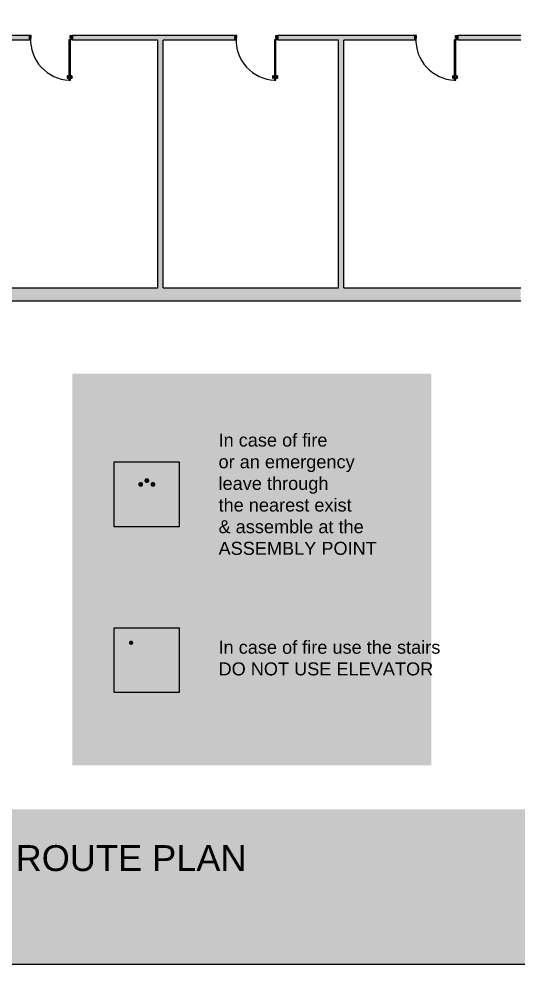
# Model space of a CAD drawing. Header units: metres. Extents: x 5231.1 to 5275.7, y -3151.4 to -3108.9.
# Drawn here: x 5242.65 to 5254.18, y -3151.35 to -3129.52 of the extents above; entities that cross this region are included whole.
import ezdxf

# ---------------------------------------------------------------- set-up
doc = ezdxf.new("R2010")
doc.units = ezdxf.units.M
for name, pattern in [('Page Lines', [0]), ('Style', [0]), ('Style Black Lines', [0]), ('Style Grey Lines', [0]), ('Style_2', [0]), ('Style_3', [0])]:
    doc.linetypes.add(name, pattern=pattern)
for name, color, linetype, true_color in [('Building', 7, 'Continuous', 0xfabd88), ('Imported blocks', 7, 'Continuous', 0xc57dd9), ('New Layer_1', 7, 'Continuous', 0xca387c)]:
    doc.layers.add(name, color=color, linetype=linetype, true_color=true_color)
doc.styles.add('Grey Text', font='', dxfattribs={"height": 0.3})
doc.styles.add('Style', font='', dxfattribs={"height": 0.3})
doc.styles.get('Grey Text').set_extended_font_data('arial')
doc.styles.get('Style').set_extended_font_data('arial')

# ---------------------------------------------------------------- blocks, each defined once
blk = doc.blocks.new('Assembly point')
at = {"layer": 'Imported blocks', "transparency": 33554483}
for points in [[(-0.1663377549913203, 0.1663377549913203), (0.1663377549913203, 0.1663377549913203), (0.1663377549913203, -0.1663377549913193), (-0.1663377549913203, -0.1663377549913193), (-0.1663377549913203, 0.1663377549913203)], [(-0.1346605088975703, 0.1353403727213554), (-0.1280754937065976, 0.1419304741753476), (-0.0872158474392345, 0.1010742187500009), (-0.0872158474392345, 0.1419304741753476), (-0.06943427191840237, 0.1241387261284726), (-0.06943427191840237, 0.07010565863715329), (-0.1234571668836797, 0.07010565863715329), (-0.1412590874565976, 0.08789740668402829), (-0.1004062228732619, 0.08789740668402829), (-0.1412590874565976, 0.1287519666883682), (-0.1346605088975703, 0.1353403727213554)], [(0.1346672905815976, 0.1353403727213554), (0.1412523057725703, 0.1287519666883682), (0.1003994411892381, 0.08789740668402829), (0.1412523057725703, 0.08789740668402829), (0.1234571668836797, 0.07010565863715329), (0.06942070855034763, 0.07010565863715329), (0.06942070855034763, 0.1241387261284726), (0.08721584743923813, 0.1419304741753476), (0.08721584743923813, 0.1010742187500009), (0.1280754937065976, 0.1419304741753476), (0.1346672905815976, 0.1353403727213554)], [(-0.1346605088975703, -0.1353403727213527), (-0.1412590874565976, -0.1287519666883672), (-0.1004062228732619, -0.08789740668402737), (-0.1412590874565976, -0.08789740668402737), (-0.1234571668836797, -0.07010565863715237), (-0.06943427191840237, -0.07010565863715237), (-0.06943427191840237, -0.1241387261284717), (-0.0872158474392345, -0.1419321695963527), (-0.0872158474392345, -0.1010776095920128), (-0.1280754937065976, -0.1419321695963527), (-0.1346605088975703, -0.1353403727213527)], [(0.1346672905815976, -0.1353403727213527), (0.1280754937065976, -0.1419321695963527), (0.08721584743923813, -0.1010776095920128), (0.08721584743923813, -0.1419321695963527), (0.06942070855034763, -0.1241387261284717), (0.06942070855034763, -0.07010565863715237), (0.1234571668836797, -0.07010565863715237), (0.1412523057725703, -0.08789740668402737), (0.1003994411892381, -0.08789740668402737), (0.1412523057725703, -0.1287519666883672), (0.1346672905815976, -0.1353403727213527)]]:
    blk.add_hatch(color=256, dxfattribs=at).paths.add_polyline_path(points, flags=0)
h = blk.add_hatch(color=256, dxfattribs=at)
edge = h.paths.add_edge_path(flags=0)
edge.add_spline(control_points=[(-0.04356214735242975, 0.05012173122829972), (-0.04356214735242975, 0.05706956651475775), (-0.03794013129340237, 0.06270345052083486), (-0.03098890516492975, 0.06270345052083486)], knot_values=[0, 0, 0, 0, 1, 1, 1, 1], degree=3, periodic=0)
edge.add_spline(control_points=[(-0.03098890516492975, 0.06270345052083486), (-0.0240444607204845, 0.06270345052083486), (-0.01840209960937864, 0.05706956651475775), (-0.01840209960937864, 0.05012173122829972)], knot_values=[0, 0, 0, 0, 1, 1, 1, 1], degree=3, periodic=0)
edge.add_spline(control_points=[(-0.01840209960937864, 0.05012173122829972), (-0.01840209960937864, 0.04317559136284763), (-0.0240444607204845, 0.03754170735677235), (-0.03098890516492975, 0.03754170735677235)], knot_values=[0, 0, 0, 0, 1, 1, 1, 1], degree=3, periodic=0)
edge.add_spline(control_points=[(-0.03098890516492975, 0.03754170735677235), (-0.03794013129340237, 0.03754170735677235), (-0.04356214735242975, 0.04317559136284763), (-0.04356214735242975, 0.05012173122829972)], knot_values=[0, 0, 0, 0, 1, 1, 1, 1], degree=3, periodic=0)
h = blk.add_hatch(color=256, dxfattribs=at)
edge = h.paths.add_edge_path(flags=0)
edge.add_spline(control_points=[(-0.01211547851562864, 0.0696902804904521), (-0.01211547851562864, 0.07663981119791788), (-0.00647989908854288, 0.08227369520399316), (0.0004645453559023736, 0.08227369520399316)], knot_values=[0, 0, 0, 0, 1, 1, 1, 1], degree=3, periodic=0)
edge.add_spline(control_points=[(0.0004645453559023736, 0.08227369520399316), (0.007415771484371362, 0.08227369520399316), (0.01304456922742975, 0.07663981119791788), (0.01304456922742975, 0.0696902804904521)], knot_values=[0, 0, 0, 0, 1, 1, 1, 1], degree=3, periodic=0)
edge.add_spline(control_points=[(0.01304456922742975, 0.0696902804904521), (0.01304456922742975, 0.06274414062500092), (0.007415771484371362, 0.05711195203993066), (0.0004645453559023736, 0.05711195203993066)], knot_values=[0, 0, 0, 0, 1, 1, 1, 1], degree=3, periodic=0)
edge.add_spline(control_points=[(0.0004645453559023736, 0.05711195203993066), (-0.00647989908854288, 0.05711195203993066), (-0.01211547851562864, 0.06274414062500092), (-0.01211547851562864, 0.0696902804904521)], knot_values=[0, 0, 0, 0, 1, 1, 1, 1], degree=3, periodic=0)
h = blk.add_hatch(color=256, dxfattribs=at)
edge = h.paths.add_edge_path(flags=0)
edge.add_spline(control_points=[(0.01933119032117975, 0.05012173122829972), (0.01933119032117975, 0.05706956651475775), (0.0249667697482655, 0.06270345052083486), (0.03191121419271076, 0.06270345052083486)], knot_values=[0, 0, 0, 0, 1, 1, 1, 1], degree=3, periodic=0)
edge.add_spline(control_points=[(0.03191121419271076, 0.06270345052083486), (0.03886244032117975, 0.06270345052083486), (0.0444980197482655, 0.05706956651475775), (0.0444980197482655, 0.05012173122829972)], knot_values=[0, 0, 0, 0, 1, 1, 1, 1], degree=3, periodic=0)
edge.add_spline(control_points=[(0.0444980197482655, 0.05012173122829972), (0.0444980197482655, 0.04317559136284763), (0.03886244032117975, 0.03754170735677235), (0.03191121419271076, 0.03754170735677235)], knot_values=[0, 0, 0, 0, 1, 1, 1, 1], degree=3, periodic=0)
edge.add_spline(control_points=[(0.03191121419271076, 0.03754170735677235), (0.0249667697482655, 0.03754170735677235), (0.01933119032117975, 0.04317559136284763), (0.01933119032117975, 0.05012173122829972)], knot_values=[0, 0, 0, 0, 1, 1, 1, 1], degree=3, periodic=0)
h = blk.add_hatch(color=256, dxfattribs=at)
edge = h.paths.add_edge_path(flags=0)
edge.add_line((-0.01626586914062864, 0.01703898111979288), (-0.01626586914062864, -0.0745510525173604))
edge.add_spline(control_points=[(-0.01626586914062864, -0.0745510525173604), (-0.01627943250867975, -0.07479010687933987), (-0.01626586914062864, -0.07503594292534671), (-0.01626586914062864, -0.0752834743923604)], knot_values=[0, 0, 0, 0, 1, 1, 1, 1], degree=3, periodic=0)
edge.add_spline(control_points=[(-0.01626586914062864, -0.0752834743923604), (-0.01626586914062864, -0.07914564344617975), (-0.01938544379340237, -0.08227369520399225), (-0.0232510036892345, -0.08227369520399225)], knot_values=[0, 0, 0, 0, 1, 1, 1, 1], degree=3, periodic=0)
edge.add_spline(control_points=[(-0.0232510036892345, -0.08227369520399225), (-0.02710978190104288, -0.08227369520399225), (-0.03023613823784763, -0.07914564344617975), (-0.03023613823784763, -0.0752834743923604)], knot_values=[0, 0, 0, 0, 1, 1, 1, 1], degree=3, periodic=0)
edge.add_spline(control_points=[(-0.03023613823784763, -0.0752834743923604), (-0.03023613823784763, -0.07503594292534671), (-0.03022257486979652, -0.07479010687933987), (-0.03020222981771076, -0.0745510525173604)], knot_values=[0, 0, 0, 0, 1, 1, 1, 1], degree=3, periodic=0)
edge.add_line((-0.03020222981771076, -0.0745510525173604), (-0.03022257486979652, -0.02229987250433987))
edge.add_line((-0.03022257486979652, -0.02229987250433987), (-0.03145005967882025, -0.02229987250433987))
edge.add_line((-0.03145005967882025, -0.02229987250433987), (-0.03267754448784763, -0.02229987250433987))
edge.add_line((-0.03267754448784763, -0.02229987250433987), (-0.03269788953992975, -0.0745510525173604))
edge.add_spline(control_points=[(-0.03269788953992975, -0.0745510525173604), (-0.03267076280382025, -0.07479010687933987), (-0.03265719943576187, -0.07503594292534671), (-0.03265719943576187, -0.0752834743923604)], knot_values=[0, 0, 0, 0, 1, 1, 1, 1], degree=3, periodic=0)
edge.add_spline(control_points=[(-0.03265719943576187, -0.0752834743923604), (-0.03265719943576187, -0.07914564344617975), (-0.03579033745659763, -0.08227369520399225), (-0.03964911566840237, -0.08227369520399225)], knot_values=[0, 0, 0, 0, 1, 1, 1, 1], degree=3, periodic=0)
edge.add_spline(control_points=[(-0.03964911566840237, -0.08227369520399225), (-0.04350789388021076, -0.08227369520399225), (-0.04664781358507025, -0.07914564344617975), (-0.04664781358507025, -0.0752834743923604)], knot_values=[0, 0, 0, 0, 1, 1, 1, 1], degree=3, periodic=0)
edge.add_spline(control_points=[(-0.04664781358507025, -0.0752834743923604), (-0.04664781358507025, -0.07503594292534671), (-0.04662746853298813, -0.07479010687933987), (-0.04664781358507025, -0.0745510525173604)], knot_values=[0, 0, 0, 0, 1, 1, 1, 1], degree=3, periodic=0)
edge.add_line((-0.04664781358507025, -0.0745510525173604), (-0.04664781358507025, 0.01703898111979288))
edge.add_line((-0.04664781358507025, 0.01703898111979288), (-0.05056084526909763, 0.01703898111979288))
edge.add_line((-0.05056084526909763, 0.01703898111979288), (-0.05056084526909763, -0.01498582628038184))
edge.add_line((-0.05056084526909763, -0.01498582628038184), (-0.05059475368923813, -0.01557413736979015))
edge.add_spline(control_points=[(-0.05059475368923813, -0.01557413736979015), (-0.05088636610242975, -0.01812913682725684), (-0.05304972330728924, -0.02011108398437409), (-0.05567423502604288, -0.02011108398437409)], knot_values=[0, 0, 0, 0, 1, 1, 1, 1], degree=3, periodic=0)
edge.add_spline(control_points=[(-0.05567423502604288, -0.02011108398437409), (-0.05831909179687864, -0.02011108398437409), (-0.06047566731771076, -0.01812913682725684), (-0.06080796983507025, -0.01557413736979015)], knot_values=[0, 0, 0, 0, 1, 1, 1, 1], degree=3, periodic=0)
edge.add_line((-0.06080796983507025, -0.01557413736979015), (-0.06080796983507025, -0.01498582628038184))
edge.add_line((-0.06080796983507025, -0.01498582628038184), (-0.06080796983507025, 0.01807996961805566))
edge.add_spline(control_points=[(-0.06080796983507025, 0.01807996961805566), (-0.06080796983507025, 0.02657233344184078), (-0.05392456054687864, 0.03411526150173722), (-0.04542711046007025, 0.03411526150173722)], knot_values=[0, 0, 0, 0, 1, 1, 1, 1], degree=3, periodic=0)
edge.add_line((-0.04542711046007025, 0.03411526150173722), (-0.03145005967882025, 0.03411526150173722))
edge.add_line((-0.03145005967882025, 0.03411526150173722), (-0.01747300889757025, 0.03411526150173722))
edge.add_spline(control_points=[(-0.01747300889757025, 0.03411526150173722), (-0.008982340494796518, 0.03411526150173722), (-0.002098931206597627, 0.02657233344184078), (-0.002098931206597627, 0.01807996961805566)], knot_values=[0, 0, 0, 0, 1, 1, 1, 1], degree=3, periodic=0)
edge.add_line((-0.002098931206597627, 0.01807996961805566), (-0.002098931206597627, -0.01498582628038184))
edge.add_line((-0.002098931206597627, -0.01498582628038184), (-0.002098931206597627, -0.01557413736979015))
edge.add_spline(control_points=[(-0.002098931206597627, -0.01557413736979015), (-0.002417670355902373, -0.01812913682725684), (-0.004587809244796517, -0.02011108398437409), (-0.007225884331597626, -0.02011108398437409)], knot_values=[0, 0, 0, 0, 1, 1, 1, 1], degree=3, periodic=0)
edge.add_spline(control_points=[(-0.007225884331597626, -0.02011108398437409), (-0.009857177734378638, -0.02011108398437409), (-0.01202053493923449, -0.01812913682725684), (-0.01231214735242975, -0.01557413736979015)], knot_values=[0, 0, 0, 0, 1, 1, 1, 1], degree=3, periodic=0)
edge.add_line((-0.01231214735242975, -0.01557413736979015), (-0.01234605577257025, -0.01498582628038184))
edge.add_line((-0.01234605577257025, -0.01498582628038184), (-0.01234605577257025, 0.01703898111979288))
edge.add_line((-0.01234605577257025, 0.01703898111979288), (-0.01626586914062864, 0.01703898111979288))
h = blk.add_hatch(color=256, dxfattribs=at)
edge = h.paths.add_edge_path(flags=0)
edge.add_line((0.04663425021701187, 0.01703898111979288), (0.04663425021701187, -0.0745510525173604))
edge.add_spline(control_points=[(0.04663425021701187, -0.0745510525173604), (0.04662068684895712, -0.07479010687933987), (0.04663425021701187, -0.07503594292534671), (0.04663425021701187, -0.0752834743923604)], knot_values=[0, 0, 0, 0, 1, 1, 1, 1], degree=3, periodic=0)
edge.add_spline(control_points=[(0.04663425021701187, -0.0752834743923604), (0.04663425021701187, -0.07914564344617975), (0.04351467556423813, -0.08227369520399225), (0.03964911566840237, -0.08227369520399225)], knot_values=[0, 0, 0, 0, 1, 1, 1, 1], degree=3, periodic=0)
edge.add_spline(control_points=[(0.03964911566840237, -0.08227369520399225), (0.03578355577257025, -0.08227369520399225), (0.0326571994357655, -0.07914564344617975), (0.0326571994357655, -0.0752834743923604)], knot_values=[0, 0, 0, 0, 1, 1, 1, 1], degree=3, periodic=0)
edge.add_spline(control_points=[(0.0326571994357655, -0.0752834743923604), (0.0326571994357655, -0.07503594292534671), (0.03267076280382025, -0.07479010687933987), (0.03269788953992975, -0.0745510525173604)], knot_values=[0, 0, 0, 0, 1, 1, 1, 1], degree=3, periodic=0)
edge.add_line((0.03269788953992975, -0.0745510525173604), (0.03267076280382025, -0.02229987250433987))
edge.add_line((0.03267076280382025, -0.02229987250433987), (0.03144327799478924, -0.02229987250433987))
edge.add_line((0.03144327799478924, -0.02229987250433987), (0.03022257486978924, -0.02229987250433987))
edge.add_line((0.03022257486978924, -0.02229987250433987), (0.03020222981771076, -0.0745510525173604))
edge.add_spline(control_points=[(0.03020222981771076, -0.0745510525173604), (0.03022935655382025, -0.07479010687933987), (0.03024291992186772, -0.07503594292534671), (0.03024291992186772, -0.0752834743923604)], knot_values=[0, 0, 0, 0, 1, 1, 1, 1], degree=3, periodic=0)
edge.add_spline(control_points=[(0.03024291992186772, -0.0752834743923604), (0.03024291992186772, -0.07914564344617975), (0.02710300021701187, -0.08227369520399225), (0.02325100368923813, -0.08227369520399225)], knot_values=[0, 0, 0, 0, 1, 1, 1, 1], degree=3, periodic=0)
edge.add_spline(control_points=[(0.02325100368923813, -0.08227369520399225), (0.01938544379340237, -0.08227369520399225), (0.01626586914062136, -0.07914564344617975), (0.01626586914062136, -0.0752834743923604)], knot_values=[0, 0, 0, 0, 1, 1, 1, 1], degree=3, periodic=0)
edge.add_spline(control_points=[(0.01626586914062136, -0.0752834743923604), (0.01626586914062136, -0.07503594292534671), (0.01627943250867975, -0.07479010687933987), (0.01626586914062136, -0.0745510525173604)], knot_values=[0, 0, 0, 0, 1, 1, 1, 1], degree=3, periodic=0)
edge.add_line((0.01626586914062136, -0.0745510525173604), (0.01626586914062136, 0.01703898111979288))
edge.add_line((0.01626586914062136, 0.01703898111979288), (0.01233927408853924, 0.01703898111979288))
edge.add_line((0.01233927408853924, 0.01703898111979288), (0.01233927408853924, -0.01498582628038184))
edge.add_line((0.01233927408853924, -0.01498582628038184), (0.01231892903645712, -0.01557413736979015))
edge.add_spline(control_points=[(0.01231892903645712, -0.01557413736979015), (0.01202731662326551, -0.01812913682725684), (0.009857177734371362, -0.02011108398437409), (0.007219102647570253, -0.02011108398437409)], knot_values=[0, 0, 0, 0, 1, 1, 1, 1], degree=3, periodic=0)
edge.add_spline(control_points=[(0.007219102647570253, -0.02011108398437409), (0.004587809244789241, -0.02011108398437409), (0.002424452039929747, -0.01812913682725684), (0.002098931206597627, -0.01557413736979015)], knot_values=[0, 0, 0, 0, 1, 1, 1, 1], degree=3, periodic=0)
edge.add_line((0.002098931206597627, -0.01557413736979015), (0.002098931206597627, -0.01498582628038184))
edge.add_line((0.002098931206597627, -0.01498582628038184), (0.002098931206597627, 0.01807996961805566))
edge.add_spline(control_points=[(0.002098931206597627, 0.01807996961805566), (0.002098931206597627, 0.02657233344184078), (0.008982340494789241, 0.03411526150173722), (0.01746622721353924, 0.03411526150173722)], knot_values=[0, 0, 0, 0, 1, 1, 1, 1], degree=3, periodic=0)
edge.add_line((0.01746622721353924, 0.03411526150173722), (0.03144327799478924, 0.03411526150173722))
edge.add_line((0.03144327799478924, 0.03411526150173722), (0.04542711046007025, 0.03411526150173722))
edge.add_spline(control_points=[(0.04542711046007025, 0.03411526150173722), (0.05391777886284763, 0.03411526150173722), (0.06080118815103924, 0.02657233344184078), (0.06080118815103924, 0.01807996961805566)], knot_values=[0, 0, 0, 0, 1, 1, 1, 1], degree=3, periodic=0)
edge.add_line((0.06080118815103924, 0.01807996961805566), (0.06080118815103924, -0.01498582628038184))
edge.add_line((0.06080118815103924, -0.01498582628038184), (0.06080118815103924, -0.01557413736979015))
edge.add_spline(control_points=[(0.06080118815103924, -0.01557413736979015), (0.06047566731771076, -0.01812913682725684), (0.05831231011284763, -0.02011108398437409), (0.05568101671007025, -0.02011108398437409)], knot_values=[0, 0, 0, 0, 1, 1, 1, 1], degree=3, periodic=0)
edge.add_spline(control_points=[(0.05568101671007025, -0.02011108398437409), (0.0530429416232655, -0.02011108398437409), (0.05087958441840237, -0.01812913682725684), (0.05058119032117975, -0.01557413736979015)], knot_values=[0, 0, 0, 0, 1, 1, 1, 1], degree=3, periodic=0)
edge.add_line((0.05058119032117975, -0.01557413736979015), (0.05054728190103924, -0.01498582628038184))
edge.add_line((0.05054728190103924, -0.01498582628038184), (0.05054728190103924, 0.01703898111979288))
edge.add_line((0.05054728190103924, 0.01703898111979288), (0.04663425021701187, 0.01703898111979288))
at = {"layer": 'Imported blocks', "linetype": 'Style Black Lines'}
blk.add_lwpolyline([(-0.1663377549913203, 0.1663377549913203), (0.1663377549913203, 0.1663377549913203), (0.1663377549913203, -0.1663377549913193), (-0.1663377549913203, -0.1663377549913193), (-0.1663377549913203, 0.1663377549913203)], close=True, dxfattribs=at)
blk = doc.blocks.new('ScaledText_11')
at = {"layer": 'Imported blocks', "insert": (-10.55687885717059, -23.25402640259202), "char_height": 0.3, "width": 8.359533376097264, "attachment_point": 1, "style": 'Grey Text'}
blk.add_mtext('OFFICE FIRE ESCAPE ROUTE PLAN', dxfattribs=at)
blk = doc.blocks.new('Title block grey  horizontal')
at = {"layer": 'Imported blocks', "transparency": 33554483}
blk.add_hatch(color=256, dxfattribs=at).paths.add_polyline_path([(-20.99999584427287, -11.47085962316355), (-20.99999584427287, -14.83504080712619), (20.99998853072722, -14.83504080712619), (20.99998853072722, -11.47085962316355), (-20.99999584427287, -11.47085962316355)], flags=0)
at = {"layer": 'Imported blocks', "linetype": 'Page Lines'}
blk.add_lwpolyline([(-21.00000000000005, -14.83504080712618), (21.00000000000005, -14.83504080712618), (21.00000000000005, 14.83504080712619), (-21.00000000000005, 14.83504080712619), (-21.00000000000005, -14.83504080712618)], close=True, dxfattribs=at)
at = {"layer": 'Imported blocks', "xscale": 1.874944988229908, "yscale": 1.874944988229939}
blk.add_blockref('ScaledText_11', (1.066101906108816, 31.35116560531008), dxfattribs=at)
blk = doc.blocks.new('Fire exit stairs')
at = {"layer": 'Imported blocks', "transparency": 33554483}
for points in [[(-0.3223486328125, 0.3223486328124982), (0.3223486328125, 0.3223486328124982), (0.3223486328125, -0.3223486328125), (-0.3223486328125, -0.3223486328125), (-0.3223486328125, 0.3223486328124982)], [(0.1000595324198912, -0.0179572236774693), (0.29344921875, -0.0179572236774693), (0.29344921875, 0.2550938773878333), (0.1000595324198912, 0.2550938773878333), (0.1000595324198912, -0.0179572236774693)], [(0.293449323187353, -0.03238494868851922), (0.1000596368572515, -0.0323849486885174), (0.1000596368572515, -0.06097298927644806), (-0.03174430974878851, -0.06097298927644806), (-0.03174430974878851, -0.0932741118419126), (-0.1629264197595549, -0.0932741118419126), (-0.1629264197595512, -0.1282120607392535), (-0.293449323187353, -0.1282120607392535), (-0.293449323187353, -0.194791925619089), (-0.2756507454472012, -0.194791925619089), (-0.2756507454472048, -0.1598539767217517), (-0.143809428853463, -0.1598539767217517), (-0.143809428853463, -0.1295304739051899), (-0.01724176492347397, -0.1295304739051899), (-0.01724176492347397, -0.09788855792269532), (0.1162641044233824, -0.09788855792269532), (0.116264104423386, -0.06031378269347988), (0.293449323187353, -0.06031378269347988), (0.293449323187353, -0.03238494868851922)]]:
    blk.add_hatch(color=256, dxfattribs=at).paths.add_polyline_path(points, flags=0)
h = blk.add_hatch(color=256, dxfattribs=at)
edge = h.paths.add_edge_path(flags=0)
edge.add_arc((-0.1548852730982471, 0.1731108999785793), 0.02168240161885843, 0, 180)
edge.add_arc((-0.1548852730982471, 0.1731108999785793), 0.02168240161885843, 180, 360)
edge.add_line((-0.1332028714793887, 0.1731108999785793), (-0.1332028714793887, 0.1731108999785793))
h = blk.add_hatch(color=256, dxfattribs=at)
edge = h.paths.add_edge_path(flags=0)
edge.add_line((-0.1291610037501996, 0.1584720190063999), (-0.1422485970006783, 0.1479253680625261))
edge.add_arc((-0.1361907477824297, 0.1369612417189058), 0.01252635635889001, 118.9213286045373, 177.6471104768717)
edge.add_line((-0.1487065434696488, 0.1374755003558712), (-0.1486929438291882, 0.09034890824210015))
edge.add_line((-0.1486929438291882, 0.09034890824210015), (-0.1948575394741238, 0.09030415583356807))
edge.add_arc((-0.1948447931841693, 0.07715564958258256), 0.01314851242917285, 90.05554306900976, 269.9444569309903)
edge.add_line((-0.1948575394741238, 0.06400714333159703), (-0.1325920217375897, 0.06429803398705189))
edge.add_arc((-0.1326407294453171, 0.0747239812700078), 0.01042606105812583, 270.2676711960951, 370.1714621087146)
edge.add_line((-0.1223785276127855, 0.07656516641446069), (-0.122398417572138, 0.1024320585455498))
edge.add_line((-0.122398417572138, 0.1024320585455498), (-0.09031591314502657, 0.06264219487139416))
edge.add_line((-0.09031591314502657, 0.06264219487139416), (-0.1251730669010758, 0.007984586585178477))
edge.add_arc((-0.1113514749944186, -0.0008299475546561554), 0.01639305996257206, 147.4728541590813, 183.771285602214)
edge.add_line((-0.1277090367178425, -0.001908181945156684), (-0.1277587616162054, -0.07178906786676817))
edge.add_arc((-0.1128711274780397, -0.07179966140866055), 0.01488763790717009, 179.959230248913, 359.9642222948335)
edge.add_line((-0.09798349247339137, -0.07180895782612061), (-0.09793376757502119, -0.004680345029173624))
edge.add_line((-0.09793376757502119, -0.004680345029173623), (-0.07463268019973111, 0.03185999653661929))
edge.add_line((-0.07463268019973111, 0.03185999653661929), (-0.07467246011843236, -0.001684419902499942))
edge.add_arc((-0.05891186164727855, -0.001703110206039014), 0.01576060955345263, 179.9320536583324, 266.679973225998)
edge.add_line((-0.0598246054657102, -0.01743726770551439), (0.01152067871283725, -0.01740246027665853))
edge.add_arc((0.01151341483366196, -0.002513583348052443), 0.01488887870053079, 270.0279530543917, 450.0103174823744)
edge.add_line((0.01151073373316831, 0.01237529511108005), (-0.04487730101625857, 0.01234546017205503))
edge.add_line((-0.04487730101625857, 0.01234546017205503), (-0.04479774117887791, 0.07391980182127736))
edge.add_arc((-0.06111341922366319, 0.07394088321100746), 0.0163156916643482, 359.9259685081855, 399.1876345904456)
edge.add_line((-0.04846743867844271, 0.08425014945725343), (-0.09032585812471007, 0.1361480258840383))
edge.add_line((-0.09032585812471007, 0.1361480258840383), (-0.06633856715193906, 0.136157970863711))
edge.add_line((-0.06633856715193906, 0.136157970863711), (-0.03317205994041069, 0.09482166285031417))
edge.add_arc((-0.02291082186298995, 0.1030548467762607), 0.01315592354948804, 218.7420850880362, 398.7145055046227)
edge.add_line((-0.01264562189406206, 0.1112830904550719), (-0.0501282502839349, 0.157957366308292))
edge.add_arc((-0.059514981200159, 0.1504191808668218), 0.01203889351408967, 38.76684121983933, 90.57430340482779)
edge.add_line((-0.05963565085192022, 0.1624574696106065), (-0.1201707421252395, 0.1624400658961749))
edge.add_arc((-0.1201672414318868, 0.1502636542776643), 0.01217641212173171, 90.01647241857764, 137.6141382191919)
edge.add_line((-0.1291610037501996, 0.1584720190063999), (-0.1291610037501996, 0.1584720190063999))
h = blk.add_hatch(color=256, dxfattribs=at)
edge = h.paths.add_edge_path(flags=0)
edge.add_arc((0.1859026020543864, 0.01770566522272581), 0.03083225334251365, 163.0990481460531, 276.2339278693305, ccw=False)
edge.add_arc((0.1382244780905982, 0.02599012673432377), 0.01819023243029469, 2.139319791515713, 75.0518809972184)
edge.add_arc((0.1529292006960381, 0.02963018647163248), 0.01715886569841176, 56.703006894216, 125.69897443777779, ccw=False)
edge.add_arc((0.1735943315582495, 0.0608047620798162), 0.0202433145417684, 132.0350676933774, 236.25445324014902, ccw=False)
edge.add_arc((0.16775067051709, 0.07249357820889331), 0.008405875922168932, 156.538867775309, 322.0410417903463)
edge.add_arc((0.1899726025752047, 0.08569022783433755), 0.02409422994702072, 147.3457327327233, 229.6675514190833, ccw=False)
edge.add_arc((0.1845981091039781, 0.1017213606661263), 0.01521630641439316, 191.488482422637, 279.1529002295802)
edge.add_arc((0.1800181221597279, 0.09291292776692558), 0.009360639106169643, 318.4052701759264, 391.3230353428493)
edge.add_arc((0.2125852684364627, 0.1016412379181364), 0.0248724908070688, 96.48087594537759, 188.9327176413078, ccw=False)
edge.add_arc((0.2317568279958851, 0.1113600925131085), 0.02660667753634323, 145.6970417828434, 223.3129900269572)
edge.add_arc((0.2075266727696948, 0.08722698042557431), 0.007636364918345769, -33.823200798870005, 50.37004561860323, ccw=False)
edge.add_arc((0.2202228119865159, 0.08892288319028668), 0.008701227732512133, 223.1110717889209, 373.4410696558883)
edge.add_arc((0.2134502345939741, 0.07321416073097034), 0.02337772407019315, -39.16018917031158, 49.32941913000661, ccw=False)
edge.add_arc((0.2375848711239607, 0.06636666734705068), 0.00993718349851465, 232.8005520653092, 371.2687007504503)
edge.add_arc((0.2261557072000134, 0.05341932676477659), 0.02588548689405479, -46.87852024903282, 35.11320068215912, ccw=False)
edge.add_arc((0.2510847829370775, 0.03679813188996547), 0.007583695850297799, 197.4391538788934, 330.7955265542295)
edge.add_arc((0.213349732398041, 0.02981508180350705), 0.04447605181040465, -89.5479245216572, 4.232820548093912, ccw=False)
edge.add_arc((0.199265772958243, 0.009437993583310001), 0.02809019598794638, 300.9223629885807, 376.0577561607572)
edge.add_arc((0.2237204741660794, 0.02496901424235014), 0.008166012189650443, 127.8001229875849, 288.1186180689026, ccw=False)
edge.add_arc((0.2155542081722175, 0.02653120566941481), 0.005823028442671323, 57.11962247471093, 175.7144691607977)
edge.add_arc((0.2232582729258025, 0.03571034214598166), 0.01609346376672632, 145.6726684462978, 212.9103522110222, ccw=False)
edge.add_arc((0.2162963644617299, 0.03078938798925484), 0.0153606376604919, 114.3303867447244, 184.5278823358253)
edge.add_arc((0.1951504102996639, 0.02778584689680654), 0.006101985839227656, -185.32735441058367, 17.06736325133369, ccw=False)
edge.add_arc((0.2052150604735866, 0.0189799664478476), 0.01866416192606666, 149.8568871756378, 221.8831216651157)
edge.add_arc((0.1904277465206101, 0.02198234694241973), 0.01548851174107024, 190.7234587506454, 273.30040904526675, ccw=False)
edge.add_arc((0.2124000990445255, 0.01629751817495392), 0.03729585602549262, 175.6899823935935, 231.6328363314146)
edge.add_line((0.1892506155893971, -0.01294427199656275), (0.1892506155893971, -0.01294427199656275))
at = {"layer": 'Imported blocks', "linetype": 'Style Black Lines'}
blk.add_lwpolyline([(-0.3223486328125, 0.3223486328124982), (0.3223486328125, 0.3223486328124982), (0.3223486328125, -0.3223486328125), (-0.3223486328125, -0.3223486328125), (-0.3223486328125, 0.3223486328124982)], close=True, dxfattribs=at)
blk = doc.blocks.new('Door EU 90')
at = {"layer": 'Imported blocks', "transparency": 33554483}
h = blk.add_hatch(color=256, dxfattribs=at)
edge = h.paths.add_edge_path(flags=0)
edge.add_spline(control_points=[(-0.4993942419136874, 0.9079968828956481), (-0.4996503353290027, 0.8958389729823611), (-0.4957631664199289, 0.8846146994640294), (-0.4896988729852019, 0.8800013223055722)], knot_values=[0, 0, 0, 0, 1, 1, 1, 1], degree=3, periodic=0)
edge.add_spline(control_points=[(-0.4896988729852019, 0.8800013223055722), (-0.4836345795504749, 0.8753879451471148), (-0.4766229483705247, 0.8783210177324654), (-0.4745458187470212, 0.8925513722089163)], knot_values=[0, 0, 0, 0, 1, 1, 1, 1], degree=3, periodic=0)
edge.add_line((-0.4745458187470212, 0.8925513722089163), (-0.4555272513716482, 0.8925503810367372))
edge.add_line((-0.4555272513716482, 0.8925503810367372), (-0.4555247584378813, 0.05000135260289973))
edge.add_line((-0.4555247584378813, 0.05000135260289972), (-0.419764596473542, 0.04999972730523587))
edge.add_line((-0.419764596473542, 0.04999972730523587), (-0.4197130394260166, 0.892548514542279))
edge.add_line((-0.4197130394260166, 0.892548514542279), (-0.4006944720506435, 0.8925475233700999))
edge.add_spline(control_points=[(-0.4006944720506435, 0.8925475233700999), (-0.3986173913412495, 0.8783169523927064), (-0.3916057702441467, 0.875383148971152), (-0.3855414609530708, 0.8799958940350115)], knot_values=[0, 0, 0, 0, 1, 1, 1, 1], degree=3, periodic=0)
edge.add_spline(control_points=[(-0.3855414609530708, 0.8799958940350115), (-0.3794771516619949, 0.8846086390988784), (-0.3755899441729998, 0.8958325074476016), (-0.3758459957982414, 0.9079904440518513)], knot_values=[0, 0, 0, 0, 1, 1, 1, 1], degree=3, periodic=0)
edge.add_spline(control_points=[(-0.3758459957982414, 0.9079904440518513), (-0.375853199594072, 0.9083324973084381), (-0.3758636418059468, 0.9086733383698156), (-0.3758772734660888, 0.9090128475422025)], knot_values=[0, 0, 0, 0, 1, 1, 1, 1], degree=3, periodic=0)
edge.add_spline(control_points=[(-0.3758772734660888, 0.9090128475422025), (-0.3758980718598468, 0.909530850877738), (-0.3759262949322583, 0.9100457537248366), (-0.3759617687617429, 0.9105571309604565)], knot_values=[0, 0, 0, 0, 1, 1, 1, 1], degree=3, periodic=0)
edge.add_spline(control_points=[(-0.3759617687617429, 0.9105571309604565), (-0.3767294501669239, 0.9216237341770539), (-0.3808928310653428, 0.9310392108969245), (-0.3866892364344094, 0.9344949878043917)], knot_values=[0, 0, 0, 0, 1, 1, 1, 1], degree=3, periodic=0)
edge.add_spline(control_points=[(-0.3866892364344094, 0.9344949878043917), (-0.3929290397826117, 0.9382151155292741), (-0.3999664505682886, 0.935735388246867), (-0.4016893021489959, 0.9211625564509887)], knot_values=[0, 0, 0, 0, 1, 1, 1, 1], degree=3, periodic=0)
edge.add_line((-0.4016893021489959, 0.9211625564509887), (-0.4197400152299087, 0.9211684289674522))
edge.add_line((-0.4197400152299087, 0.9211684289674522), (-0.41973991411936, 0.9800004582861366))
edge.add_line((-0.41973991411936, 0.9800004582861366), (-0.4555000760828843, 0.980002560343637))
edge.add_line((-0.4555000760828843, 0.980002560343637), (-0.4555001771937823, 0.921170292645038))
edge.add_line((-0.4555001771937823, 0.921170292645038), (-0.4735508902915753, 0.9211663015914965))
edge.add_spline(control_points=[(-0.4735508902915753, 0.9211663015914965), (-0.4752736917813308, 0.93573931296113), (-0.4823110940423794, 0.9382197737668757), (-0.4885509101764764, 0.9345002964301894)], knot_values=[0, 0, 0, 0, 1, 1, 1, 1], degree=3, periodic=0)
edge.add_spline(control_points=[(-0.4885509101764764, 0.9345002964301894), (-0.4947907263106899, 0.9307808190935102), (-0.4991381484983722, 0.9201547928089276), (-0.4993942419136874, 0.9079968828956481)], knot_values=[0, 0, 0, 0, 1, 1, 1, 1], degree=3, periodic=0)
for points in [[(-0.5000022955686436, -0.05000005497585516), (-0.4999991175227551, 0.05000005497550592), (-0.4649990790398006, 0.0499989426593529), (-0.4650003502581603, 0.009998898678924888), (-0.4500003337654707, 0.00999842197203543), (-0.4500022405930067, -0.05000164399878122), (-0.5000022955686436, -0.05000005497585516)], [(0.4999997134726, -0.05000005499098915), (0.5000016996188861, 0.05000005499110557), (0.4650016611251631, 0.05000075014226604), (0.4650008666666472, 0.010000706149498), (0.4500008501693447, 0.01000100407155696), (0.4499996584815817, -0.04999906191788614), (0.4999997134726, -0.05000005499098915)]]:
    blk.add_hatch(color=256, dxfattribs=at).paths.add_polyline_path(points, flags=0)
at = {"layer": 'Imported blocks', "linetype": 'Style'}
for points in [[(-0.4745458187470212, 0.8925513722089163), (-0.4555272513716482, 0.8925503810367372), (-0.4555247584378813, 0.05000135260289972), (-0.419764596473542, 0.04999972730523587), (-0.4197130394260166, 0.892548514542279), (-0.4006944720506435, 0.8925475233700999)], [(-0.4016893021489959, 0.9211625564509887), (-0.4197400152299087, 0.9211684289674522), (-0.41973991411936, 0.9800004582861366), (-0.4555000760828843, 0.980002560343637), (-0.4555001771937823, 0.921170292645038), (-0.4735508902915753, 0.9211663015914965)]]:
    blk.add_lwpolyline(points, dxfattribs=at)
at = {"layer": 'Imported blocks', "linetype": 'Style Black Lines'}
for points in [[(-0.4555272513742093, 0.8925503810397276), (-0.4555272021872224, 0.9211702940564573)], [(-0.4197130394299747, 0.8925485145466154), (-0.4197129902429879, 0.9211684275633452)]]:
    blk.add_lwpolyline(points, dxfattribs=at)
at = {"layer": 'Imported blocks', "linetype": 'Style Grey Lines'}
blk.add_lwpolyline([(0.4650009027275664, 0.01000138825445902, 0.4169406608638293), (-0.4250008425300621, 0.9799988883659243)], format="xyb", dxfattribs=at)
at = {"layer": 'Imported blocks', "linetype": 'Style'}
for points in [[(-0.5000022955686436, -0.05000005497585516), (-0.4999991175227551, 0.05000005497550592), (-0.4649990790398006, 0.0499989426593529), (-0.4650003502581603, 0.009998898678924888), (-0.4500003337654707, 0.00999842197203543), (-0.4500022405930067, -0.05000164399878122), (-0.5000022955686436, -0.05000005497585516)], [(0.4999997134726, -0.05000005499098915), (0.5000016996188861, 0.05000005499110557), (0.4650016611251631, 0.05000075014226604), (0.4650008666666472, 0.010000706149498), (0.4500008501693447, 0.01000100407155696), (0.4499996584815817, -0.04999906191788614), (0.4999997134726, -0.05000005499098915)]]:
    blk.add_lwpolyline(points, close=True, dxfattribs=at)
at = {"layer": 'Imported blocks', "extrusion": (0, 0, -1)}
for centre, major_axis, ratio, start_param, end_param in [((-0.499530563536382, 0.9068616138619277), (-6.533809986847109e-06, 0.03149134319030411), 0.8940030560262087, 1.099299043768311, 2.042656388166513), ((-0.3705935653508732, 0.9081799795767935), (-7.682453167587359e-06, 0.03702751835926531), 0.8940030560262089, 4.276707025924091, 5.07084022917124)]:
    blk.add_ellipse(centre, major_axis=major_axis, ratio=ratio, start_param=start_param, end_param=end_param, dxfattribs=at)
at = {"layer": 'Imported blocks'}
for points in [[(-0.4993942419136874, 0.9079968828956481), (-0.4996503353290027, 0.8958389729823611), (-0.4957631664199289, 0.8846146994640294), (-0.4896988729852019, 0.8800013223055722)], [(-0.4885509101764764, 0.9345002964301894), (-0.4947907263106899, 0.9307808190935102), (-0.4991381484983722, 0.9201547928089276), (-0.4993942419136874, 0.9079968828956481)], [(-0.4896988729852019, 0.8800013223055722), (-0.4836345795504749, 0.8753879451471148), (-0.4766229483705247, 0.8783210177324654), (-0.4745458187470212, 0.8925513722089163)], [(-0.4735508902915753, 0.9211663015914965), (-0.4752736917813308, 0.93573931296113), (-0.4823110940423794, 0.9382197737668757), (-0.4885509101764764, 0.9345002964301894)], [(-0.3866892364344094, 0.9344949878043917), (-0.3929290397826117, 0.9382151155292741), (-0.3999664505682886, 0.935735388246867), (-0.4016893021489959, 0.9211625564509887)], [(-0.4006944720506435, 0.8925475233700999), (-0.3986173913412495, 0.8783169523927064), (-0.3916057702441467, 0.875383148971152), (-0.3855414609530708, 0.8799958940350115)], [(-0.3759617687617429, 0.9105571309604565), (-0.3767294501669239, 0.9216237341770539), (-0.3808928310653428, 0.9310392108969245), (-0.3866892364344094, 0.9344949878043917)], [(-0.3855414609530708, 0.8799958940350115), (-0.3794771516619949, 0.8846086390988784), (-0.3755899441729998, 0.8958325074476016), (-0.3758459957982414, 0.9079904440518513)], [(-0.3758772734660888, 0.9090128475422025), (-0.3758980718598468, 0.909530850877738), (-0.3759262949322583, 0.9100457537248366), (-0.3759617687617429, 0.9105571309604565)], [(-0.3758459957982414, 0.9079904440518513), (-0.375853199594072, 0.9083324973084381), (-0.3758636418059468, 0.9086733383698156), (-0.3758772734660888, 0.9090128475422025)]]:
    blk.add_open_spline(points, degree=3, dxfattribs=at)

msp = doc.modelspace()

# ---------------------------------------------------------------- hatches: boundary and pattern name
at = {"layer": 'Building', "transparency": 33554483}
h = msp.add_hatch(color=256, dxfattribs=at)
h.paths.add_polyline_path([(5239.620486333852, -3130.009391632058), (5239.620486333852, -3129.889391632058), (5242.883151356388, -3129.889391632084), (5242.883151356386, -3130.009391632084), (5239.740486333852, -3130.009391632059), (5239.620486333852, -3130.009391632058)], flags=0)
h.paths.add_polyline_path([(5243.883152769478, -3130.009391632093), (5243.88315276948, -3129.889391632093), (5247.628256460082, -3129.889391632123), (5247.628256460081, -3130.009391632123), (5245.978456177087, -3130.009391632109), (5245.858456177087, -3130.009391632108), (5243.883152769478, -3130.009391632093)], flags=0)
h.paths.add_polyline_path([(5248.628257873173, -3130.009391632131), (5248.628257873174, -3129.889391632131), (5251.783843310463, -3129.889391632156), (5251.783843310461, -3130.009391632157), (5250.152100414252, -3130.009391632143), (5250.032100414252, -3130.009391632142), (5248.628257873173, -3130.009391632131)], flags=0)
h.paths.add_polyline_path([(5252.783844723553, -3130.009391632164), (5252.783844723554, -3129.889391632164), (5254.238500000047, -3129.889391632176), (5254.238500000046, -3130.009391632176), (5252.783844723553, -3130.009391632164)], flags=0)
h.paths.add_polyline_path([(5254.358500000046, -3130.009391632177), (5254.358500000047, -3129.889391632177), (5255.809650240944, -3129.889391632189), (5255.809650240943, -3130.009391632188), (5254.358500000046, -3130.009391632177)], flags=0)
h.paths.add_polyline_path([(5256.809651654034, -3130.009391632197), (5256.809651654036, -3129.889391632197), (5258.199000000047, -3129.889391632208), (5258.199000000046, -3130.009391632208), (5256.809651654034, -3130.009391632197)], flags=0)
h.paths.add_polyline_path([(5258.319000000046, -3130.009391632209), (5258.319000000047, -3129.889391632209), (5261.114333292068, -3129.889391632231), (5261.114333292068, -3130.009391632231), (5260.994333292068, -3130.00939163223), (5258.319000000046, -3130.009391632209)], flags=0)
for points in [[(5245.858456177041, -3135.728173692374), (5245.858456177087, -3130.009391632108), (5245.978456177087, -3130.009391632109), (5245.978456177041, -3135.728173692374), (5245.858456177041, -3135.728173692374)], [(5250.032100414203, -3136.028173692374), (5250.032100414206, -3135.728173692374), (5250.032100414252, -3130.009391632142), (5250.152100414252, -3130.009391632143), (5250.152100414206, -3135.728173692374), (5250.152100414203, -3136.028173692374), (5250.032100414203, -3136.028173692374)]]:
    msp.add_hatch(color=256, dxfattribs=at).paths.add_polyline_path(points, flags=0)
h = msp.add_hatch(color=256, dxfattribs=at)
h.paths.add_polyline_path([(5241.794812004341, -3136.028173692374), (5241.794812008342, -3135.848173692374), (5241.794812004341, -3135.728173692374), (5245.858456177041, -3135.728173692374), (5245.978456177041, -3135.728173692374), (5250.032100414206, -3135.728173692374), (5250.032100414203, -3136.028173692374), (5242.09481200434, -3136.028173692374), (5241.794812004341, -3136.028173692374)], flags=0)
h.paths.add_polyline_path([(5250.152100414203, -3136.028173692374), (5250.152100414206, -3135.728173692374), (5254.2385, -3135.728173692374), (5254.238499999998, -3136.028173692374), (5250.152100414203, -3136.028173692374)], flags=0)
h.paths.add_polyline_path([(5254.358499999998, -3136.028173692374), (5254.3585, -3135.728173692374), (5258.199, -3135.728173692374), (5258.198999999997, -3136.028173692374), (5254.358499999998, -3136.028173692374)], flags=0)
h.paths.add_polyline_path([(5258.318999999997, -3136.028173692374), (5258.319, -3135.728173692374), (5262.477736914062, -3135.728173692374), (5262.597736914062, -3135.728173692374), (5265.221499999194, -3135.728173692374), (5265.221499999194, -3135.82822093497), (5265.341499999194, -3135.82822093497), (5265.341499999194, -3135.728173692374), (5268.8245, -3135.728173692374), (5268.9445, -3135.728173692374), (5273.886068873794, -3135.728173692374), (5273.886068873794, -3136.028173692374), (5258.318999999997, -3136.028173692374)], flags=0)
at = {"layer": 'New Layer_1', "transparency": 33554483}
for points in [[(5243.883, -3146.76325), (5252.172071208563, -3146.76325), (5252.172071208563, -3137.71404562384), (5243.883, -3137.71404562384), (5243.883, -3146.76325)], [(5244.027475549569, -3146.605460038994), (5252.027475549569, -3146.605460038994), (5252.027475549569, -3137.871835584845), (5244.027475549569, -3137.871835584845), (5244.027475549569, -3146.605460038994)]]:
    msp.add_hatch(color=256, dxfattribs=at).paths.add_polyline_path(points, flags=0)

# ---------------------------------------------------------------- linework, layer by layer
at = {"layer": 'Building', "linetype": 'Style_2'}
for points in [[(5239.620486333852, -3130.009391632058), (5239.620486333852, -3129.889391632058), (5242.883151356388, -3129.889391632084), (5242.883151356386, -3130.009391632084), (5239.740486333852, -3130.009391632059)], [(5245.858456177087, -3130.009391632108), (5243.883152769478, -3130.009391632093), (5243.88315276948, -3129.889391632093), (5247.628256460082, -3129.889391632123), (5247.628256460081, -3130.009391632123), (5245.978456177087, -3130.009391632109)], [(5250.032100414252, -3130.009391632142), (5248.628257873173, -3130.009391632131), (5248.628257873174, -3129.889391632131), (5251.783843310463, -3129.889391632156), (5251.783843310461, -3130.009391632157), (5250.152100414252, -3130.009391632143)], [(5254.238500000046, -3130.009391632176), (5252.783844723553, -3130.009391632164), (5252.783844723554, -3129.889391632164), (5254.238500000047, -3129.889391632176)], [(5245.858456177041, -3135.728173692374), (5245.858456177087, -3130.009391632108)], [(5245.978456177041, -3135.728173692374), (5245.978456177087, -3130.009391632109)], [(5250.032100414206, -3135.728173692374), (5250.032100414252, -3130.009391632142)], [(5250.152100414206, -3135.728173692374), (5250.152100414252, -3130.009391632143)], [(5250.032100414203, -3136.028173692374), (5250.152100414203, -3136.028173692374)]]:
    msp.add_lwpolyline(points, dxfattribs=at)
at = {"layer": 'Building', "linetype": 'Style_3'}
for points in [[(5241.794812004341, -3135.728173692374), (5245.858456177041, -3135.728173692374)], [(5245.978456177041, -3135.728173692374), (5250.032100414206, -3135.728173692374)], [(5250.152100414206, -3135.728173692374), (5254.2385, -3135.728173692374)], [(5242.09481200434, -3136.028173692374), (5250.032100414203, -3136.028173692374)], [(5250.152100414203, -3136.028173692374), (5254.238499999998, -3136.028173692374)]]:
    msp.add_lwpolyline(points, dxfattribs=at)

# ---------------------------------------------------------------- block references
at = {"layer": 'Building', "rotation": 180}
for p in [(5243.383152062933, -3129.949391632088), (5248.128257166628, -3129.949391632127), (5252.283844017007, -3129.94939163216)]:
    msp.add_blockref('Door EU 90', p, dxfattribs=at)
at = {"layer": 'Imported blocks'}
for name, p, xscale, yscale in [('Title block grey  horizontal', (5253.390000000002, -3135.590000000001), 1.060714285714218, 1.062549277919129), ('Assembly point', (5245.599761521511, -3140.496624999998), 4.516413005823706, 4.516413005823706), ('Fire exit stairs', (5245.598475549569, -3144.33125), 2.326673432600659, 2.326673432600659)]:
    msp.add_blockref(name, p, dxfattribs=dict(at, xscale=xscale, yscale=yscale))

# ---------------------------------------------------------------- texts
at = {"layer": 'New Layer_1', "char_height": 0.3, "attachment_point": 4, "style": 'Style'}
for s, insert, width in [('In case of fire\\Por an emergency \\Pleave through \\Pthe nearest exist \\P& assemble at the \\PASSEMBLY POINT ', (5247.258596643319, -3140.49903125), 5.157379195851773), ('In case of fire use the stairs DO NOT USE ELEVATOR', (5247.258315784781, -3144.284778161167), 5.157553699978362)]:
    msp.add_mtext(s, dxfattribs=dict(at, insert=insert, width=width))

doc.saveas('drawing.dxf')
